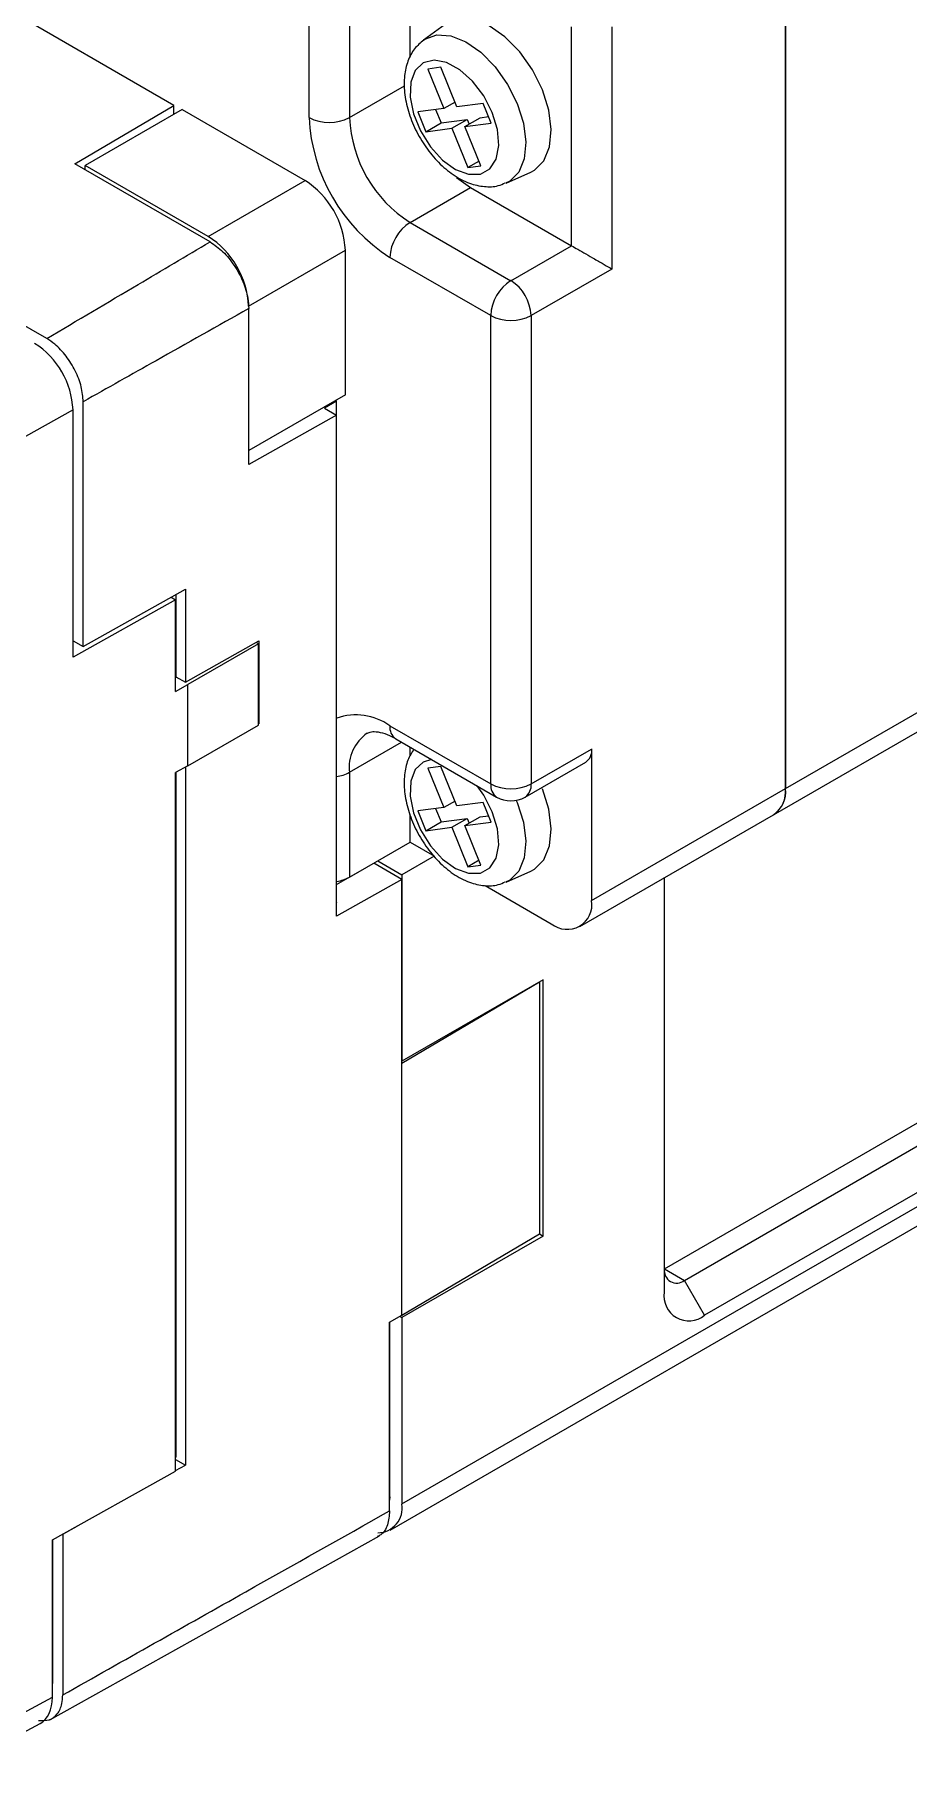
# Model space of a CAD drawing. Header units: millimetres. Extents: x 5 to 415, y 5 to 292.
# Drawn here: x 365.96 to 373.61, y 230.28 to 245.43 of the extents above; entities that cross this region are included whole.
import ezdxf

# ---------------------------------------------------------------- set-up
doc = ezdxf.new("R2010")
doc.units = ezdxf.units.MM

msp = doc.modelspace()

# ---------------------------------------------------------------- linework, layer by layer
at = {"color": 7, "linetype": 'Continuous', "lineweight": 18}
for p, q in [((372.533, 247.397), (372.533, 238.823)), ((369.245, 245.23), (369.245, 246.315)), ((372.533, 238.823), (372.533, 246.376)), ((367.176, 244.809), (364.878, 246.135)), ((368.361, 244.702), (368.361, 246.009)), ((368.714, 246.009), (368.714, 244.702)), ((369.554, 245.521), (369.362, 245.381)), ((370.659, 243.579), (370.659, 245.498)), ((371.012, 245.498), (371.012, 243.375)), ((369.515, 245.142), (369.401, 245.127)), ((369.401, 245.127), (369.541, 244.781)), ((369.656, 244.796), (369.515, 245.142)), ((366.31, 244.296), (367.176, 244.809)), ((367.249, 244.772), (366.4, 244.283)), ((367.176, 244.731), (367.176, 244.809)), ((367.249, 244.772), (368.325, 244.151)), ((369.541, 244.781), (369.312, 244.751)), ((369.469, 244.772), (369.516, 244.656)), ((369.639, 244.837), (369.541, 244.781)), ((369.885, 244.826), (369.656, 244.796)), ((369.955, 244.653), (369.885, 244.826)), ((369.312, 244.751), (369.382, 244.578)), ((369.382, 244.578), (369.516, 244.656)), ((369.382, 244.578), (369.611, 244.608)), ((369.516, 244.656), (369.746, 244.686)), ((369.611, 244.608), (369.746, 244.686)), ((369.611, 244.608), (369.752, 244.263)), ((369.726, 244.623), (369.86, 244.701)), ((369.726, 244.623), (369.955, 244.653)), ((369.866, 244.278), (369.726, 244.623)), ((369.746, 244.686), (369.762, 244.644)), ((369.86, 244.701), (369.932, 244.71)), ((369.849, 244.319), (369.752, 244.263)), ((367.494, 243.613), (366.31, 244.296)), ((366.4, 244.244), (366.4, 244.283)), ((367.477, 243.661), (366.4, 244.283)), ((367.477, 243.661), (368.325, 244.151)), ((369.752, 244.263), (369.866, 244.278)), ((370.086, 244.128), (370.303, 244.224)), ((369.245, 243.783), (369.775, 244.09)), ((369.775, 244.09), (370.659, 243.579)), ((369.245, 243.783), (370.128, 243.273)), ((370.128, 243.273), (370.659, 243.579)), ((367.83, 243.049), (368.679, 243.539)), ((368.679, 242.273), (368.679, 243.539)), ((369.952, 242.967), (369.068, 243.477)), ((366.063, 242.766), (365.002, 243.378)), ((371.012, 243.375), (370.305, 242.967)), ((367.832, 241.662), (367.832, 243.028)), ((369.952, 238.864), (369.952, 242.967)), ((370.305, 242.967), (370.305, 238.864)), ((366.382, 240.067), (366.382, 242.212)), ((368.679, 242.273), (367.832, 241.784)), ((368.602, 242.217), (368.496, 242.156)), ((368.602, 242.217), (368.592, 242.223)), ((368.602, 238.949), (368.602, 242.217)), ((366.293, 242.141), (365.627, 241.77)), ((366.293, 239.976), (366.293, 242.141)), ((368.601, 242.095), (367.832, 241.662)), ((368.496, 242.156), (368.601, 242.095)), ((368.601, 237.705), (368.601, 242.095)), ((369.174, 232.556), (383.917, 241.067)), ((369.07, 232.327), (383.822, 240.843)), ((371.472, 234.617), (381.972, 240.679)), ((366.382, 240.067), (367.277, 240.571)), ((367.194, 240.525), (367.194, 239.795)), ((367.277, 240.571), (367.277, 239.755)), ((371.649, 234.515), (382.149, 240.577)), ((367.192, 240.478), (366.293, 239.976)), ((367.152, 240.501), (367.192, 240.478)), ((367.192, 239.673), (367.192, 240.478)), ((382.326, 240.271), (371.825, 234.209)), ((366.293, 240.119), (366.382, 240.067)), ((367.277, 239.755), (367.921, 240.118)), ((367.919, 240.091), (367.3, 239.734)), ((367.919, 240.091), (367.896, 240.104)), ((367.919, 239.38), (367.919, 240.091)), ((367.921, 240.118), (367.921, 239.391)), ((367.194, 239.795), (367.192, 239.794)), ((367.194, 239.803), (367.277, 239.755)), ((372.533, 238.823), (374.3, 239.843)), ((367.192, 239.673), (367.3, 239.734)), ((367.3, 239.023), (367.3, 239.734)), ((372.429, 238.594), (374.197, 239.614)), ((367.3, 239.023), (367.919, 239.38)), ((367.919, 239.392), (367.921, 239.391)), ((367.921, 239.391), (367.919, 239.39)), ((369.068, 239.374), (369.952, 238.864)), ((369.12, 239.26), (370.003, 238.749)), ((369.245, 239.106), (369.245, 239.188)), ((370.305, 238.864), (370.835, 239.17)), ((370.835, 239.17), (370.835, 237.843)), ((367.3, 239.023), (367.192, 238.963)), ((367.277, 239.01), (367.277, 232.897)), ((369.515, 239.018), (369.401, 239.003)), ((369.401, 239.003), (369.541, 238.657)), ((369.656, 238.672), (369.515, 239.018)), ((370.253, 238.749), (370.784, 239.056)), ((367.192, 232.844), (367.192, 238.963)), ((367.194, 238.964), (367.194, 232.965)), ((368.601, 238.949), (368.602, 238.949)), ((368.714, 238.966), (368.714, 238.047)), ((369.639, 238.713), (369.541, 238.657)), ((369.885, 238.702), (369.656, 238.672)), ((369.955, 238.529), (369.885, 238.702)), ((370.835, 237.843), (372.533, 238.823)), ((369.245, 238.353), (369.245, 238.598)), ((369.541, 238.657), (369.312, 238.627)), ((369.312, 238.627), (369.382, 238.454)), ((369.469, 238.648), (369.516, 238.532)), ((369.516, 238.532), (369.746, 238.562)), ((369.611, 238.484), (369.746, 238.562)), ((369.726, 238.499), (369.86, 238.577)), ((369.746, 238.562), (369.762, 238.52)), ((369.86, 238.577), (369.932, 238.586)), ((370.732, 237.614), (372.429, 238.594)), ((368.602, 238.419), (368.601, 238.418)), ((368.602, 237.827), (368.602, 238.419)), ((369.382, 238.454), (369.516, 238.532)), ((369.382, 238.454), (369.611, 238.484)), ((369.611, 238.484), (369.752, 238.139)), ((369.726, 238.499), (369.955, 238.529)), ((369.866, 238.153), (369.726, 238.499)), ((368.714, 238.047), (369.245, 238.353)), ((369.245, 238.353), (369.458, 238.23)), ((368.602, 237.983), (368.927, 238.17)), ((368.927, 238.17), (368.927, 238.17)), ((369.174, 238.028), (368.927, 238.17)), ((368.962, 238.19), (369.174, 238.068)), ((369.457, 238.231), (369.174, 238.068)), ((369.849, 238.195), (369.752, 238.139)), ((369.752, 238.139), (369.866, 238.153)), ((370.086, 238.004), (370.303, 238.1)), ((369.174, 238.028), (368.601, 237.705)), ((368.786, 238.088), (368.786, 238.088)), ((369.174, 238.068), (369.174, 236.434)), ((369.174, 236.415), (369.174, 238.028)), ((369.902, 237.974), (370.482, 237.639)), ((371.472, 234.413), (371.472, 238.041)), ((368.602, 237.827), (368.601, 237.826)), ((370.411, 237.149), (369.174, 236.434)), ((370.379, 237.128), (369.174, 236.415)), ((370.377, 237.129), (370.379, 237.128)), ((370.379, 237.128), (370.379, 234.923)), ((370.411, 234.903), (370.411, 237.149)), ((369.174, 234.21), (369.174, 236.415)), ((369.174, 234.21), (370.379, 234.923)), ((370.378, 234.923), (370.411, 234.903)), ((370.411, 234.903), (369.174, 234.189)), ((371.472, 234.617), (371.649, 234.515)), ((371.825, 234.209), (371.649, 234.515)), ((369.066, 234.15), (369.174, 234.21)), ((369.155, 234.2), (369.174, 234.189)), ((369.174, 234.189), (369.174, 232.556)), ((369.066, 232.496), (369.066, 234.15)), ((369.068, 232.618), (369.068, 234.151)), ((367.194, 232.965), (367.192, 232.964)), ((367.192, 232.946), (367.277, 232.897)), ((366.113, 232.242), (367.192, 232.844)), ((367.192, 232.849), (367.277, 232.897)), ((369.068, 232.618), (369.066, 232.59)), ((366.203, 232.292), (366.329, 232.363)), ((366.089, 230.666), (368.977, 232.276)), ((366.113, 230.863), (366.113, 232.242)), ((366.115, 230.983), (366.115, 232.243)), ((366.203, 232.292), (366.203, 230.883)), ((366.203, 232.292), (366.203, 232.292)), ((365.465, 230.515), (366.113, 230.863)), ((365.356, 230.283), (366.005, 230.632))]:
    msp.add_line(p, q, dxfattribs=at)
at = {"color": 8, "linetype": 'Continuous', "lineweight": 18}
for p, q in [((368.714, 244.702), (369.197, 244.981)), ((368.714, 238.966), (369.171, 239.23)), ((369.066, 232.617), (369.068, 232.618)), ((366.115, 230.983), (366.113, 230.982))]:
    msp.add_line(p, q, dxfattribs=at)
at = {"color": 7, "linetype": 'Continuous', "lineweight": 18, "flags": 128}
for points in [[(370.404, 244.945), (370.317, 245.119), (370.205, 245.278), (370.076, 245.41), (369.938, 245.506), (369.801, 245.56), (369.675, 245.568), (369.567, 245.529), (369.554, 245.521)], [(369.965, 244.745), (369.891, 244.891), (369.793, 245.02), (369.681, 245.12), (369.565, 245.184), (369.456, 245.204), (369.361, 245.18), (369.291, 245.114), (369.252, 245.011), (369.246, 244.88), (369.275, 244.734), (369.336, 244.585), (369.423, 244.446), (369.528, 244.33), (369.644, 244.247), (369.758, 244.205), (369.861, 244.206), (369.944, 244.252), (369.999, 244.338), (370.022, 244.456), (370.01, 244.596), (369.965, 244.745)], [(370.303, 244.224), (370.336, 244.242), (370.418, 244.324), (370.467, 244.445), (370.482, 244.596), (370.46, 244.766), (370.404, 244.945)], [(369.651, 244.178), (369.671, 244.161), (369.775, 244.09)], [(370.303, 238.1), (370.336, 238.118), (370.418, 238.2), (370.467, 238.321), (370.482, 238.472), (370.46, 238.642), (370.404, 238.821)], [(367.192, 237.917), (367.194, 237.865), (367.192, 237.814)]]:
    msp.add_lwpolyline(points, dxfattribs=at)
at = {"color": 8, "linetype": 'Continuous', "lineweight": 18, "flags": 128}
for points in [[(369.363, 245.381), (369.375, 245.389), (369.479, 245.426), (369.601, 245.419), (369.733, 245.366), (369.866, 245.274), (369.991, 245.146), (370.099, 244.993), (370.183, 244.824)], [(370.183, 244.824), (370.238, 244.652), (370.259, 244.487), (370.245, 244.341), (370.197, 244.225), (370.118, 244.145), (370.082, 244.127)], [(369.433, 239.079), (369.361, 239.056), (369.291, 238.99), (369.252, 238.887), (369.246, 238.756), (369.275, 238.61), (369.336, 238.461), (369.423, 238.322), (369.528, 238.206), (369.644, 238.123), (369.758, 238.081), (369.861, 238.082), (369.944, 238.128), (369.999, 238.214), (370.022, 238.332), (370.01, 238.472), (369.965, 238.621), (369.965, 238.621)], [(369.965, 238.621), (369.891, 238.767), (369.834, 238.847)], [(370.175, 238.72), (370.183, 238.7), (370.238, 238.528), (370.259, 238.363), (370.245, 238.217), (370.197, 238.101), (370.118, 238.021), (370.082, 238.003)]]:
    msp.add_lwpolyline(points, dxfattribs=at)
at = {"color": 7, "linetype": 'Continuous', "lineweight": 18}
for centre, radius, start, end in [((369.896, 244.772), 1.537, 182.6055, 237.3945), ((368.537, 245.043), 0.384, 242.6097, 297.3903), ((369.866, 244.754), 1.153, 182.6055, 237.3945), ((367.911, 243.504), 0.768, 2.6055, 57.3945), ((369.452, 243.46), 0.384, 122.6055, 177.3945), ((367.063, 243.014), 0.768, 2.6055, 57.3945), ((370.335, 242.95), 0.384, 122.6055, 177.3945), ((369.921, 242.95), 0.384, 2.6055, 57.3945), ((370.128, 243.308), 0.384, 242.6097, 297.3903), ((365.563, 242.108), 0.731, 2.6055, 57.3945), ((370.717, 239.155), 0.12, 304.0564, 7.2558), ((370.128, 239.205), 0.384, 242.6097, 297.3903), ((370.128, 238.966), 0.25, 240.0027, 299.9973), ((372.288, 238.796), 0.246, 305.0133, 6.2988), ((372.295, 238.793), 0.24, 304.0564, 7.2558), ((368.556, 238.336), 0.329, 278.157, 298.7734), ((370.62, 237.808), 0.218, 230.7967, 9.214), ((371.58, 234.6), 0.109, 170.786, 309.2033), ((371.687, 234.378), 0.218, 170.786, 309.2033), ((368.961, 232.519), 0.215, 270.493, 9.7336)]:
    msp.add_arc(centre, radius, start, end, dxfattribs=at)
at = {"color": 8, "linetype": 'Continuous', "lineweight": 18}
for centre, radius, start, end in [((368.77, 238.953), 0.516, 54.7359, 108.8873), ((369.081, 239.006), 0.37, 124.9009, 186.3091), ((369.19, 239.361), 0.123, 173.7012, 234.9867), ((368.555, 239.257), 0.332, 278.0379, 298.6796), ((370.074, 238.85), 0.123, 173.7012, 234.9867), ((370.183, 238.85), 0.123, 305.0133, 6.2988)]:
    msp.add_arc(centre, radius, start, end, dxfattribs=at)
at = {"color": 7, "linetype": 'Continuous', "lineweight": 18}
msp.add_ellipse((365.759, 231.068), major_axis=(-0.25, 0.433), ratio=0.577206, start_param=3.124143, end_param=3.92692, dxfattribs=at)
for points, knots in [([(369.365, 245.38), (369.336, 245.356), (369.277, 245.307), (369.221, 245.197), (369.191, 245.068), (369.192, 244.919), (369.225, 244.758), (369.289, 244.594), (369.38, 244.441), (369.493, 244.305), (369.622, 244.195), (369.759, 244.123), (369.893, 244.093), (370.002, 244.095), (370.059, 244.121), (370.079, 244.13)], [0, 0, 0, 0, 0.065249, 0.137522, 0.213034, 0.294142, 0.37903, 0.46428, 0.549389, 0.635017, 0.72187, 0.810941, 0.888274, 0.960684, 1, 1, 1, 1]), ([(366.063, 242.766), (366.33, 242.924), (366.806, 243.206), (367.284, 243.488), (367.494, 243.613)], [0, 0, 0, 0, 0.560004, 1, 1, 1, 1]), ([(367.494, 243.613), (367.532, 243.586), (367.608, 243.534), (367.709, 243.408), (367.786, 243.266), (367.826, 243.133), (367.83, 243.058), (367.832, 243.028)], [0, 0, 0, 0, 0.214702, 0.429406, 0.644091, 0.858768, 1, 1, 1, 1]), ([(370.659, 243.579), (370.677, 243.569), (370.715, 243.547), (370.788, 243.505), (370.869, 243.458), (370.949, 243.412), (370.991, 243.387), (371.012, 243.375)], [0, 0, 0, 0, 0.1467542, 0.3161257, 0.5102478, 0.7577933, 1, 1, 1, 1]), ([(367.832, 243.028), (367.561, 242.876), (367.078, 242.605), (366.595, 242.332), (366.382, 242.212)], [0, 0, 0, 0, 0.560005, 1, 1, 1, 1]), ([(366.382, 242.212), (366.379, 242.255), (366.372, 242.342), (366.317, 242.485), (366.235, 242.615), (366.146, 242.712), (366.086, 242.75), (366.063, 242.766)], [0, 0, 0, 0, 0.214702, 0.429404, 0.644089, 0.858766, 1, 1, 1, 1]), ([(368.871, 239.308), (368.881, 239.314), (368.899, 239.323), (368.959, 239.323), (369.036, 239.304), (369.094, 239.273), (369.12, 239.26)], [0, 0, 0, 0, 0.2935195, 0.5556776, 0.8082716, 1, 1, 1, 1]), ([(369.278, 239.168), (369.259, 239.137), (369.218, 239.07), (369.192, 238.943), (369.192, 238.795), (369.225, 238.634), (369.289, 238.47), (369.38, 238.317), (369.493, 238.181), (369.622, 238.071), (369.759, 237.999), (369.893, 237.969), (370.002, 237.971), (370.059, 237.997), (370.079, 238.006)], [0, 0, 0, 0, 0.06901, 0.150521, 0.238071, 0.329703, 0.421724, 0.513594, 0.606024, 0.699777, 0.795923, 0.879399, 0.957561, 1, 1, 1, 1]), ([(366.203, 230.883), (366.738, 231.185), (367.692, 231.724), (368.647, 232.26), (369.066, 232.496)], [0, 0, 0, 0, 0.560004, 1, 1, 1, 1]), ([(369.066, 232.496), (369.062, 232.453), (369.054, 232.368), (369.01, 232.292), (368.968, 232.276), (368.957, 232.272)], [0, 0, 0, 0, 0.422928, 0.845857, 1, 1, 1, 1]), ([(365.991, 230.66), (366.024, 230.659), (366.089, 230.656), (366.16, 230.711), (366.198, 230.791), (366.202, 230.857), (366.203, 230.883)], [0, 0, 0, 0, 0.273402, 0.546782, 0.820153, 1, 1, 1, 1])]:
    msp.add_open_spline(points, degree=3, knots=knots, dxfattribs=at)

doc.saveas('drawing.dxf')
